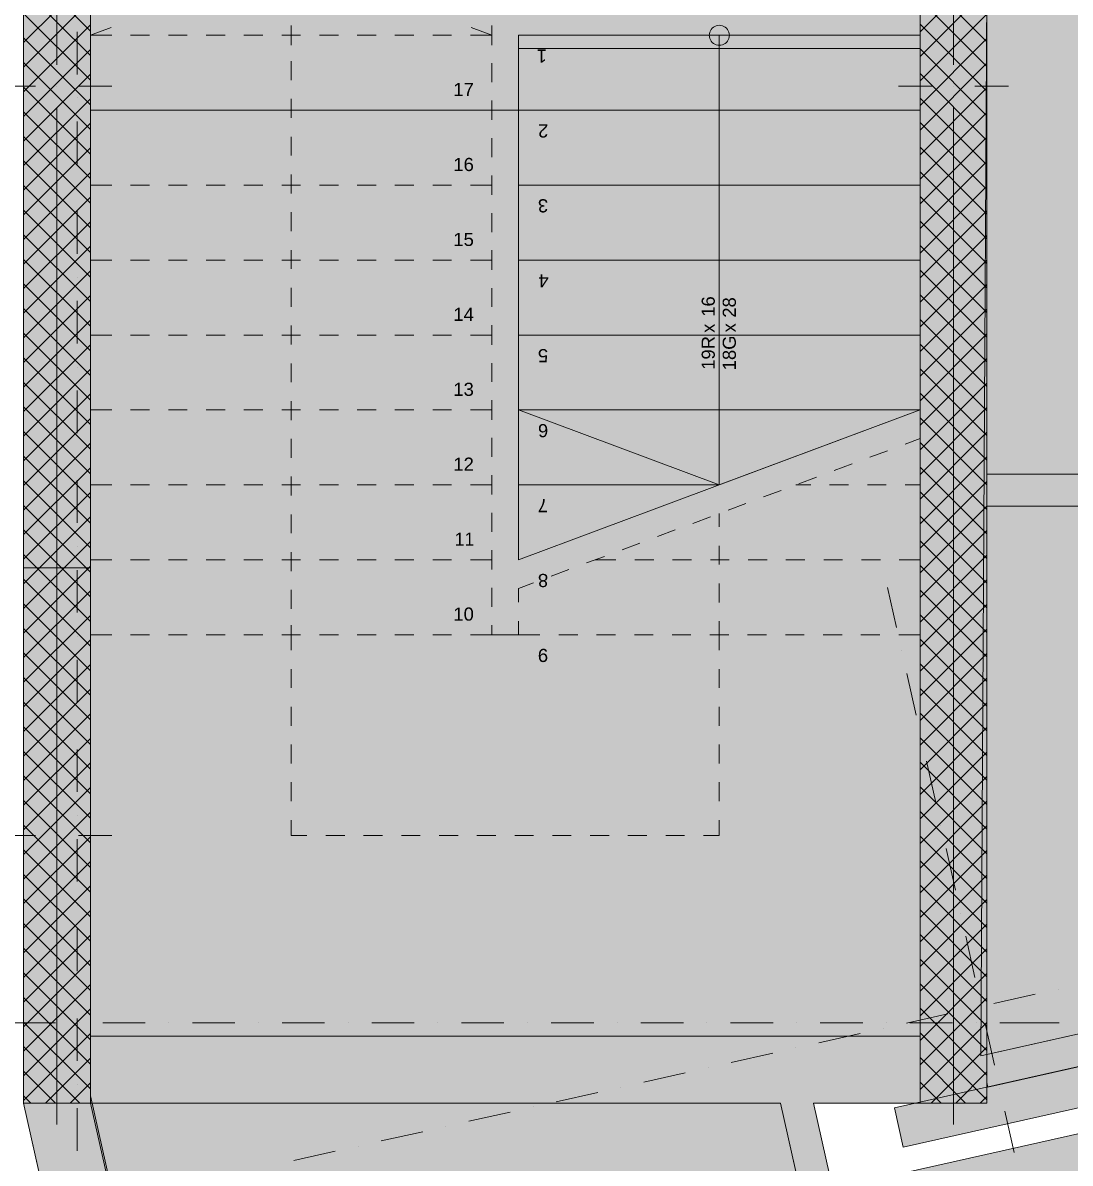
# Model space of a CAD drawing. Header units: centimetres. Extents: x -6559 to 4488, y -7535 to 372.
# Drawn here: x -240.1 to 149.2, y -1843.8 to -1419.9 of the extents above; entities that cross this region are included whole.
import ezdxf

# ---------------------------------------------------------------- set-up
doc = ezdxf.new("R2010")
doc.units = ezdxf.units.CM
for name, color, linetype in [('PDF_- DEPO', 7, 'Continuous'), ('PDF_- GARAZHE', 7, 'Continuous'), ('PDF_A - Muret', 7, 'Continuous'), ('PDF_A - Shtyllat', 7, 'Continuous')]:
    doc.layers.add(name, color=color, linetype=linetype)
for name, color, linetype, true_color in [('PDF_065 Möbel Einrichtung', 7, 'Continuous', 0x7f7f7f), ('PDF_A - Akset', 7, 'Continuous', 0xfd4435), ('PDF_A - Fill Zone', 7, 'Continuous', 0x999999), ('PDF_A - Pllaka Perdhes', 7, 'Continuous', 0x7f7f7f), ('PDF_A - Sutereni Polyline', 7, 'Continuous', 0x029e21), ('PDF_Structural - Stair & Railing', 171, 'Continuous', 0xaaaaff)]:
    doc.layers.add(name, color=color, linetype=linetype, true_color=true_color)
doc.styles.add('PDF Arial', font='')
doc.styles.get('PDF Arial').set_extended_font_data('Arial')

msp = doc.modelspace()

# ---------------------------------------------------------------- hatches: boundary and pattern name
at = {"layer": 'PDF_- DEPO', "true_color": 0x029e21, "transparency": 33554559}
msp.add_hatch(color=104, dxfattribs=at).paths.add_polyline_path([(116.05, -1803.89), (118.28, -1408.65), (454.77, -1408.65), (497.63, -1599.65), (456.85, -1599.65), (484.14, -1721.3)])
at = {"layer": 'PDF_- DEPO', "true_color": 0xcae6ff, "transparency": 33554559}
msp.add_hatch(color=254, dxfattribs=at).paths.add_polyline_path([(-94.71, -2286.53), (-105.61, -2237.99), (-120.16, -2241.26), (-214.97, -1821.48), (41.57, -1821.48), (133.95, -2233.18)])
at = {"layer": 'PDF_A - Fill Zone', "true_color": 0x93a0c6, "transparency": 33554559}
msp.add_hatch(color=253, dxfattribs=at).paths.add_polyline_path([(-239.85, -548.07), (1116.51, -548.07), (1116.51, -1540.66), (1120.86, -1560.07), (1072.33, -1570.97), (1387.05, -2973.57), (868.58, -3089.91), (762.94, -2619.14), (-21.38, -2795.13), (-131.36, -2304.95), (652.96, -2128.96), (558.97, -1710.11), (524.16, -1717.92), (451.98, -1396.21), (105.85, -1396.21), (105.85, -1821.48), (-239.85, -1821.48)])
at = {"layer": 'PDF_A - Fill Zone', "true_color": 0xfafafa, "transparency": 33554559}
msp.add_hatch(color=7, dxfattribs=at).paths.add_polyline_path([(451.98, -1396.21), (497.63, -1599.65), (469.08, -1599.65), (496.99, -1724.02), (105.85, -1811.79), (105.85, -1396.21)])
at = {"layer": 'PDF_A - Muret', "transparency": 33554559}
for points in [[(484.14, -1721.3), (486.76, -1732.94), (118.67, -1815.54), (118.28, -1813.8), (118.28, -1803.4)], [(-214.97, -1821.48), (-214.97, -1818.73), (-120.16, -2241.26), (-144.43, -2246.7), (-239.85, -1821.48)]]:
    msp.add_hatch(color=256, dxfattribs=at).paths.add_polyline_path(points)
at = {"layer": 'PDF_Structural - Stair & Railing', "transparency": 33554559}
msp.add_hatch(color=256, dxfattribs=at).paths.add_polyline_path([(15.07, -1424.56), (15.12, -1423.98), (15.25, -1423.41), (15.48, -1422.87), (15.78, -1422.37), (16.16, -1421.92), (16.6, -1421.54), (17.1, -1421.24), (17.65, -1421.02), (18.22, -1420.87), (18.8, -1420.84), (19.38, -1420.87), (19.95, -1421.02), (20.5, -1421.24), (21, -1421.54), (21.44, -1421.92), (21.82, -1422.37), (22.12, -1422.87), (22.35, -1423.41), (22.48, -1423.98), (22.53, -1424.56), (22.48, -1425.15), (22.35, -1425.71), (22.12, -1426.25), (21.82, -1426.75), (21.44, -1427.2), (21, -1427.58), (20.5, -1427.89), (19.95, -1428.11), (19.38, -1428.25), (18.8, -1428.29), (18.22, -1428.25), (17.65, -1428.11), (17.1, -1427.89), (16.6, -1427.58), (16.16, -1427.2), (15.78, -1426.75), (15.48, -1426.25), (15.25, -1425.71), (15.12, -1425.15)])

# ---------------------------------------------------------------- linework, layer by layer
at = {"layer": 'PDF_- DEPO', "lineweight": 0}
for points in [[(118.28, -1408.65), (116.05, -1803.89)], [(116.05, -1803.89), (484.14, -1721.3)], [(41.57, -1821.48), (-214.97, -1821.48)], [(-214.97, -1821.48), (-120.16, -2241.26)], [(133.95, -2233.18), (41.57, -1821.48)]]:
    msp.add_lwpolyline(points, dxfattribs=at)
at = {"layer": 'PDF_- GARAZHE', "lineweight": 0}
msp.add_lwpolyline([(565.68, -1740.05), (80.35, -1848.96)], dxfattribs=at)
at = {"layer": 'PDF_- GARAZHE', "color": 254, "true_color": 0xcae6ff, "transparency": 33554559}
msp.add_solid([(620.14, -1982.71), (134.8, -2091.62), (565.68, -1740.05), (80.35, -1848.96)], dxfattribs=at)
at = {"layer": 'PDF_065 Möbel Einrichtung', "lineweight": 0}
for points in [[(83.9, -1823.3), (560.37, -1716.37)], [(563.63, -1730.94), (87.17, -1837.86)], [(87.17, -1837.86), (83.9, -1823.3)]]:
    msp.add_lwpolyline(points, dxfattribs=at)
at = {"layer": 'PDF_065 Möbel Einrichtung', "color": 7, "true_color": 0xffffff, "transparency": 33554559}
msp.add_solid([(87.17, -1837.86), (83.9, -1823.3), (563.63, -1730.94), (560.37, -1716.37)], dxfattribs=at)
at = {"layer": 'PDF_A - Akset', "lineweight": 0}
for points in [[(-219.95, -1423.29), (-219.95, -1439.09)], [(-219.95, -1447.86), (-219.95, -1447.86)], [(-219.95, -1456.64), (-219.95, -1472.43)], [(-219.95, -1481.21), (-219.95, -1481.21)], [(-219.95, -1489.98), (-219.95, -1505.77)], [(-219.95, -1514.54), (-219.95, -1514.54)], [(-219.95, -1523.32), (-219.95, -1539.11)], [(-219.95, -1547.88), (-219.95, -1547.88)], [(-219.95, -1556.66), (-219.95, -1572.45)], [(-219.95, -1581.22), (-219.95, -1581.22)], [(-219.95, -1589.99), (-219.95, -1605.78)], [(-219.95, -1614.56), (-219.95, -1614.56)], [(-219.95, -1623.33), (-219.95, -1639.13)], [(81.3, -1629.85), (84.63, -1644.71)], [(-219.95, -1647.91), (-219.95, -1647.91)], [(-219.95, -1656.68), (-219.95, -1672.47)], [(86.56, -1653.27), (86.56, -1653.27)], [(88.48, -1661.83), (91.93, -1677.24)], [(-219.95, -1681.24), (-219.95, -1681.24)], [(93.85, -1685.8), (93.85, -1685.8)], [(-219.95, -1690.02), (-219.95, -1705.81)], [(95.77, -1694.36), (99.23, -1709.77)], [(-219.95, -1714.58), (-219.95, -1714.58)], [(101.15, -1718.33), (101.15, -1718.33)], [(-219.95, -1723.35), (-219.95, -1739.14)], [(103.08, -1726.89), (106.54, -1742.3)], [(-219.95, -1747.92), (-219.95, -1747.92)], [(108.45, -1750.86), (108.45, -1750.86)], [(-219.95, -1756.69), (-219.95, -1772.48)], [(110.37, -1759.42), (113.83, -1774.83)], [(144.82, -1779.09), (144.82, -1779.09)], [(-219.95, -1781.26), (-219.95, -1781.26)], [(115.75, -1783.39), (115.75, -1783.39)], [(136.26, -1781.01), (120.84, -1784.47)], [(103.73, -1788.3), (88.32, -1791.76)], [(112.29, -1786.38), (112.29, -1786.38)], [(-227.94, -1791.64), (-243.73, -1791.64)], [(-219.95, -1790.03), (-219.95, -1805.82)], [(-219.17, -1791.64), (-219.17, -1791.64)], [(-194.6, -1791.64), (-210.39, -1791.64)], [(-185.83, -1791.64), (-185.83, -1791.64)], [(-161.26, -1791.64), (-177.05, -1791.64)], [(-152.49, -1791.64), (-152.49, -1791.64)], [(-127.92, -1791.64), (-143.72, -1791.64)], [(-119.14, -1791.64), (-119.14, -1791.64)], [(-94.58, -1791.64), (-110.37, -1791.64)], [(-85.8, -1791.64), (-85.8, -1791.64)], [(-61.24, -1791.64), (-77.03, -1791.64)], [(-52.47, -1791.64), (-52.47, -1791.64)], [(-27.9, -1791.64), (-43.69, -1791.64)], [(-19.13, -1791.64), (-19.13, -1791.64)], [(5.44, -1791.64), (-10.36, -1791.64)], [(14.21, -1791.64), (14.21, -1791.64)], [(38.78, -1791.64), (22.98, -1791.64)], [(47.55, -1791.64), (47.55, -1791.64)], [(72.12, -1791.64), (56.32, -1791.64)], [(80.89, -1791.64), (80.89, -1791.64)], [(105.46, -1791.64), (89.67, -1791.64)], [(114.23, -1791.64), (114.23, -1791.64)], [(117.67, -1791.95), (121.13, -1807.36)], [(145.07, -1791.64), (123.01, -1791.64)], [(71.2, -1795.61), (55.79, -1799.07)], [(79.75, -1793.68), (79.75, -1793.68)], [(47.22, -1800.99), (47.22, -1800.99)], [(38.66, -1802.9), (23.26, -1806.36)], [(14.7, -1808.28), (14.7, -1808.28)], [(6.13, -1810.2), (-9.27, -1813.66)], [(-219.95, -1814.59), (-219.95, -1814.59)], [(-26.4, -1817.5), (-41.81, -1820.96)], [(-17.83, -1815.59), (-17.83, -1815.59)], [(123.06, -1815.92), (123.06, -1815.92)], [(-219.95, -1823.37), (-219.95, -1839.17)], [(-58.92, -1824.8), (-74.34, -1828.26)], [(-50.36, -1822.88), (-50.36, -1822.88)], [(124.97, -1824.48), (128.43, -1839.89)], [(-82.9, -1830.18), (-82.9, -1830.18)], [(-91.45, -1832.11), (-106.87, -1835.56)], [(-123.99, -1839.4), (-139.4, -1842.86)], [(-115.43, -1837.48), (-115.43, -1837.48)]]:
    msp.add_lwpolyline(points, dxfattribs=at)
at = {"layer": 'PDF_A - Muret', "lineweight": 0}
for points in [[(482.72, -1587.7), (118.28, -1587.7)], [(118.28, -1599.65), (456.85, -1599.65)], [(484.14, -1721.3), (118.28, -1803.4)], [(118.67, -1815.54), (498.4, -1730.33)], [(93.41, -1796.62), (-214.97, -1796.62)], [(118.28, -1813.81), (118.67, -1815.54)], [(-239.85, -1821.48), (-144.43, -2246.7)], [(-120.16, -2241.26), (-214.97, -1818.73)], [(-214.97, -1821.48), (41.57, -1821.48)], [(41.57, -1821.48), (104.77, -2103.11)], [(116.41, -2100.49), (53.81, -1821.48)], [(53.81, -1821.48), (93.41, -1821.48)]]:
    msp.add_lwpolyline(points, dxfattribs=at)
at = {"layer": 'PDF_A - Muret', "transparency": 33554559}
for points in [[(482.72, -1587.7), (485.39, -1599.65), (118.28, -1587.7), (118.28, -1599.65)], [(-214.97, -1821.48), (-214.97, -1796.62), (93.41, -1821.48), (93.41, -1796.62)], [(53.81, -1821.48), (116.41, -2100.49), (41.57, -1821.48), (104.77, -2103.11)]]:
    msp.add_solid(points, dxfattribs=at)
at = {"layer": 'PDF_A - Pllaka Perdhes', "lineweight": 0}
for points in [[(-239.85, -1821.48), (-239.85, 68.71)], [(-55.81, -1452.42), (-55.81, -1424.56)], [(-55.81, -1424.56), (93.41, -1424.56)], [(93.41, -1424.56), (93.41, -1796.62)], [(-214.97, -1796.62), (-214.97, -1452.42)], [(-214.97, -1452.42), (-55.81, -1452.42)], [(93.41, -1796.62), (-214.97, -1796.62)], [(-131.36, -2304.95), (-239.85, -1821.48)]]:
    msp.add_lwpolyline(points, dxfattribs=at)
at = {"layer": 'PDF_A - Shtyllat', "lineweight": 0}
for points in [[(-227.41, -1435.5), (-227.41, -1057.48)], [(105.85, -1435.5), (105.85, -1057.48)], [(-239.85, -1065.44), (-239.85, -1821.48)], [(-214.97, -1821.48), (-214.97, -1065.44)], [(93.41, -1065.44), (93.41, -1821.48)], [(118.28, -1821.48), (118.28, -1065.44)], [(-214.97, -1422.99), (-239.85, -1398.13)], [(93.41, -1423.24), (118.28, -1398.37)], [(-239.85, -1427.29), (-214.97, -1402.43)], [(118.28, -1427.05), (93.41, -1402.17)], [(-214.97, -1432.14), (-239.85, -1407.27)], [(93.41, -1432.39), (118.28, -1407.51)], [(118.28, -1436.19), (93.41, -1411.32)], [(-239.85, -1436.44), (-214.97, -1411.57)], [(-214.97, -1441.28), (-239.85, -1416.41)], [(93.41, -1441.52), (118.28, -1416.66)], [(-239.85, -1445.58), (-214.97, -1420.71)], [(118.28, -1445.33), (93.41, -1420.47)], [(-214.97, -1450.43), (-239.85, -1425.55)], [(93.41, -1450.67), (118.28, -1425.81)], [(-239.85, -1454.73), (-214.97, -1429.85)], [(118.28, -1454.48), (93.41, -1429.61)], [(-214.97, -1459.57), (-239.85, -1434.7)], [(93.41, -1459.82), (118.28, -1434.95)], [(-239.85, -1463.87), (-214.97, -1439)], [(118.28, -1463.62), (93.41, -1438.75)], [(-235.37, -1443.46), (-247.8, -1443.46)], [(-214.97, -1468.71), (-239.85, -1443.85)], [(-227.41, -1443.46), (-227.41, -1443.46)], [(-219.45, -1443.46), (-207.02, -1443.46)], [(97.89, -1443.46), (85.45, -1443.46)], [(93.41, -1468.96), (118.28, -1444.09)], [(105.85, -1443.46), (105.85, -1443.46)], [(113.8, -1443.46), (126.24, -1443.46)], [(-239.85, -1473.01), (-214.97, -1448.15)], [(118.28, -1472.77), (93.41, -1447.89)], [(-214.97, -1477.86), (-239.85, -1452.99)], [(-227.41, -1451.42), (-227.41, -1829.44)], [(93.41, -1478.11), (118.28, -1453.23)], [(105.85, -1451.42), (105.85, -1829.44)], [(-239.85, -1482.16), (-214.97, -1457.29)], [(118.28, -1481.92), (93.41, -1457.04)], [(-214.97, -1487), (-239.85, -1462.14)], [(93.41, -1487.25), (118.28, -1462.38)], [(-239.85, -1491.3), (-214.97, -1466.44)], [(118.28, -1491.05), (93.41, -1466.19)], [(-214.97, -1496.15), (-239.85, -1471.28)], [(93.41, -1496.39), (118.28, -1471.53)], [(-239.85, -1500.45), (-214.97, -1475.57)], [(118.28, -1500.2), (93.41, -1475.33)], [(-214.97, -1505.3), (-239.85, -1480.42)], [(93.41, -1505.54), (118.28, -1480.67)], [(-239.85, -1509.6), (-214.97, -1484.72)], [(118.28, -1509.35), (93.41, -1484.48)], [(-214.97, -1514.43), (-239.85, -1489.57)], [(93.41, -1514.68), (118.28, -1489.82)], [(-239.85, -1518.73), (-214.97, -1493.87)], [(118.28, -1518.49), (93.41, -1493.62)], [(-214.97, -1523.58), (-239.85, -1498.71)], [(93.41, -1523.83), (118.28, -1498.96)], [(-239.85, -1527.88), (-214.97, -1503.01)], [(118.28, -1527.64), (93.41, -1502.76)], [(-214.97, -1532.73), (-239.85, -1507.86)], [(93.41, -1532.98), (118.28, -1508.1)], [(-239.85, -1537.03), (-214.97, -1512.16)], [(118.28, -1536.78), (93.41, -1511.91)], [(-214.97, -1541.87), (-239.85, -1517.01)], [(93.41, -1542.12), (118.28, -1517.25)], [(-239.85, -1546.17), (-214.97, -1521.31)], [(118.28, -1545.92), (93.41, -1521.05)], [(-214.97, -1551.02), (-239.85, -1526.14)], [(93.41, -1551.26), (118.28, -1526.39)], [(118.28, -1555.07), (93.41, -1530.2)], [(-239.85, -1555.32), (-214.97, -1530.44)], [(-214.97, -1560.16), (-239.85, -1535.29)], [(93.41, -1560.41), (118.28, -1535.54)], [(-239.85, -1564.46), (-214.97, -1539.59)], [(118.28, -1564.21), (93.41, -1539.35)], [(-214.97, -1569.3), (-239.85, -1544.43)], [(93.41, -1569.55), (118.28, -1544.69)], [(-239.85, -1573.6), (-214.97, -1548.73)], [(118.28, -1573.36), (93.41, -1548.49)], [(-214.97, -1578.45), (-239.85, -1553.58)], [(93.41, -1578.7), (118.28, -1553.82)], [(-239.85, -1582.75), (-214.97, -1557.88)], [(118.28, -1582.51), (93.41, -1557.63)], [(-214.97, -1587.59), (-239.85, -1562.73)], [(93.41, -1587.84), (118.28, -1562.97)], [(-239.85, -1591.89), (-214.97, -1567.03)], [(118.28, -1591.65), (93.41, -1566.78)], [(-214.97, -1596.74), (-239.85, -1571.87)], [(93.41, -1596.99), (118.28, -1572.11)], [(-239.85, -1601.04), (-214.97, -1576.17)], [(118.28, -1600.79), (93.41, -1575.92)], [(-214.97, -1605.89), (-239.85, -1581.01)], [(-239.85, -1610.18), (-214.97, -1585.31)], [(93.41, -1606.13), (118.28, -1581.26)], [(118.28, -1609.93), (93.41, -1585.07)], [(-214.97, -1615.03), (-239.85, -1590.16)], [(93.41, -1615.27), (118.28, -1590.41)], [(-239.85, -1619.33), (-214.97, -1594.46)], [(118.28, -1619.08), (93.41, -1594.21)], [(-214.97, -1624.17), (-239.85, -1599.3)], [(93.41, -1624.42), (118.28, -1599.55)], [(-239.85, -1628.47), (-214.97, -1603.6)], [(118.28, -1628.23), (93.41, -1603.36)], [(-214.97, -1633.31), (-239.85, -1608.45)], [(93.41, -1633.56), (118.28, -1608.69)], [(-239.85, -1637.61), (-214.97, -1612.75)], [(-227.41, -1714.05), (-227.41, -1614.57)], [(118.28, -1637.37), (93.41, -1612.5)], [(-214.97, -1642.46), (-239.85, -1617.59)], [(93.41, -1642.71), (118.28, -1617.84)], [(-239.85, -1646.76), (-214.97, -1621.89)], [(-239.85, -1646.76), (-215.62, -1622.53)], [(-239.85, -1637.61), (-224.75, -1622.53)], [(-239.85, -1628.47), (-233.9, -1622.53)], [(-239.85, -1821.48), (-239.85, -1622.53)], [(-239.85, -1622.53), (-214.97, -1622.53)], [(-214.97, -1642.46), (-234.91, -1622.53)], [(-214.97, -1633.31), (-225.77, -1622.53)], [(-214.97, -1624.17), (-216.62, -1622.53)], [(-214.97, -1622.53), (-214.97, -1821.48)], [(118.28, -1646.52), (93.41, -1621.64)], [(-214.97, -1651.61), (-239.85, -1626.74)], [(-214.97, -1651.61), (-239.85, -1626.74)], [(93.41, -1651.86), (118.28, -1626.98)], [(-239.85, -1655.91), (-214.97, -1631.04)], [(-239.85, -1655.91), (-214.97, -1631.04)], [(118.28, -1655.65), (93.41, -1630.79)], [(-214.97, -1660.75), (-239.85, -1635.88)], [(-214.97, -1660.75), (-239.85, -1635.88)], [(93.41, -1660.99), (118.28, -1636.13)], [(-239.85, -1665.05), (-214.97, -1640.18)], [(-239.85, -1665.05), (-214.97, -1640.18)], [(118.28, -1664.8), (93.41, -1639.94)], [(-214.97, -1669.9), (-239.85, -1645.02)], [(-214.97, -1669.9), (-239.85, -1645.02)], [(93.41, -1670.14), (118.28, -1645.27)], [(-239.85, -1674.2), (-214.97, -1649.32)], [(-239.85, -1674.2), (-214.97, -1649.32)], [(118.28, -1673.95), (93.41, -1649.08)], [(-214.97, -1679.04), (-239.85, -1654.17)], [(-214.97, -1679.04), (-239.85, -1654.17)], [(93.41, -1679.29), (118.28, -1654.42)], [(-239.85, -1683.34), (-214.97, -1658.47)], [(-239.85, -1683.34), (-214.97, -1658.47)], [(118.28, -1683.09), (93.41, -1658.23)], [(-214.97, -1688.18), (-239.85, -1663.32)], [(-214.97, -1688.18), (-239.85, -1663.32)], [(93.41, -1688.43), (118.28, -1663.56)], [(-239.85, -1692.48), (-214.97, -1667.61)], [(-239.85, -1692.48), (-214.97, -1667.61)], [(118.28, -1692.24), (93.41, -1667.36)], [(-214.97, -1697.33), (-239.85, -1672.46)], [(-214.97, -1697.33), (-239.85, -1672.46)], [(93.41, -1697.58), (118.28, -1672.7)], [(-239.85, -1701.63), (-214.97, -1676.76)], [(-239.85, -1701.63), (-214.97, -1676.76)], [(118.28, -1701.39), (93.41, -1676.51)], [(-214.97, -1706.47), (-239.85, -1681.61)], [(-214.97, -1706.47), (-239.85, -1681.61)], [(93.41, -1706.72), (118.28, -1681.85)], [(-239.85, -1710.77), (-214.97, -1685.91)], [(-239.85, -1710.77), (-214.97, -1685.91)], [(118.28, -1710.52), (93.41, -1685.66)], [(-214.97, -1715.62), (-239.85, -1690.74)], [(-214.97, -1715.62), (-239.85, -1690.74)], [(93.41, -1715.86), (118.28, -1690.99)], [(-239.85, -1719.92), (-214.97, -1695.04)], [(-239.85, -1719.92), (-214.97, -1695.04)], [(118.28, -1719.67), (93.41, -1694.8)], [(-214.97, -1724.77), (-239.85, -1699.89)], [(-214.97, -1724.77), (-239.85, -1699.89)], [(93.41, -1725.01), (118.28, -1700.14)], [(118.28, -1728.81), (93.41, -1703.95)], [(-239.85, -1729.07), (-214.97, -1704.19)], [(-239.85, -1729.07), (-214.97, -1704.19)], [(-214.97, -1733.91), (-239.85, -1709.04)], [(-214.97, -1733.91), (-239.85, -1709.04)], [(93.41, -1734.15), (118.28, -1709.29)], [(-239.85, -1738.21), (-214.97, -1713.34)], [(-239.85, -1738.21), (-214.97, -1713.34)], [(118.28, -1737.96), (93.41, -1713.09)], [(-214.97, -1743.05), (-239.85, -1718.18)], [(-214.97, -1743.05), (-239.85, -1718.18)], [(93.41, -1743.3), (118.28, -1718.43)], [(-235.37, -1722.01), (-247.8, -1722.01)], [(-239.85, -1747.35), (-214.97, -1722.48)], [(-239.85, -1747.35), (-214.97, -1722.48)], [(-227.41, -1722.01), (-227.41, -1722.01)], [(-219.45, -1722.01), (-207.02, -1722.01)], [(118.28, -1747.11), (93.41, -1722.23)], [(-214.97, -1752.19), (-239.85, -1727.33)], [(-214.97, -1752.19), (-239.85, -1727.33)], [(93.41, -1752.45), (118.28, -1727.57)], [(-239.85, -1756.49), (-214.97, -1731.63)], [(-239.85, -1756.49), (-214.97, -1731.63)], [(-227.41, -1729.96), (-227.41, -1829.44)], [(118.28, -1756.25), (93.41, -1731.38)], [(-214.97, -1761.34), (-239.85, -1736.47)], [(-214.97, -1761.34), (-239.85, -1736.47)], [(93.41, -1761.59), (118.28, -1736.72)], [(-239.85, -1765.64), (-214.97, -1740.77)], [(-239.85, -1765.64), (-214.97, -1740.77)], [(118.28, -1765.39), (93.41, -1740.52)], [(-214.97, -1770.49), (-239.85, -1745.61)], [(-214.97, -1770.49), (-239.85, -1745.61)], [(93.41, -1770.73), (118.28, -1745.86)], [(-239.85, -1774.79), (-214.97, -1749.91)], [(-239.85, -1774.79), (-214.97, -1749.91)], [(118.28, -1774.54), (93.41, -1749.67)], [(-214.97, -1779.63), (-239.85, -1754.76)], [(-214.97, -1779.63), (-239.85, -1754.76)], [(-239.85, -1783.93), (-214.97, -1759.06)], [(-239.85, -1783.93), (-214.97, -1759.06)], [(93.41, -1779.87), (118.28, -1755.01)], [(118.28, -1783.68), (93.41, -1758.82)], [(-214.97, -1788.78), (-239.85, -1763.9)], [(-214.97, -1788.78), (-239.85, -1763.9)], [(93.41, -1789.02), (118.28, -1764.15)], [(-239.85, -1793.08), (-214.97, -1768.2)], [(-239.85, -1793.08), (-214.97, -1768.2)], [(118.28, -1792.83), (93.41, -1767.96)], [(-214.97, -1797.92), (-239.85, -1773.05)], [(-214.97, -1797.92), (-239.85, -1773.05)], [(93.41, -1798.17), (118.28, -1773.3)], [(-239.85, -1802.21), (-214.97, -1777.35)], [(-239.85, -1802.21), (-214.97, -1777.35)], [(118.28, -1801.97), (93.41, -1777.1)], [(-214.97, -1807.06), (-239.85, -1782.2)], [(-214.97, -1807.06), (-239.85, -1782.2)], [(93.41, -1807.31), (118.28, -1782.44)], [(-239.85, -1811.36), (-214.97, -1786.5)], [(-239.85, -1811.36), (-214.97, -1786.5)], [(118.28, -1811.12), (93.41, -1786.24)], [(-214.97, -1816.21), (-239.85, -1791.34)], [(-214.97, -1816.21), (-239.85, -1791.34)], [(93.41, -1816.46), (118.28, -1791.58)], [(-239.85, -1820.51), (-214.97, -1795.64)], [(-239.85, -1820.51), (-214.97, -1795.64)], [(118.28, -1820.26), (93.41, -1795.39)], [(-218.85, -1821.48), (-239.85, -1800.48)], [(-218.85, -1821.48), (-239.85, -1800.48)], [(97.52, -1821.48), (118.28, -1800.73)], [(-231.68, -1821.48), (-214.97, -1804.78)], [(-231.68, -1821.48), (-214.97, -1804.78)], [(110.36, -1821.48), (93.41, -1804.54)], [(-227.99, -1821.48), (-239.85, -1809.62)], [(-227.99, -1821.48), (-239.85, -1809.62)], [(106.67, -1821.48), (118.28, -1809.88)], [(-222.53, -1821.48), (-214.97, -1813.92)], [(-222.53, -1821.48), (-214.97, -1813.92)], [(101.22, -1821.48), (93.41, -1813.68)], [(-237.13, -1821.48), (-239.85, -1818.77)], [(-237.13, -1821.48), (-239.85, -1818.77)], [(-239.85, -1821.48), (-214.97, -1821.48)], [(-214.97, -1821.48), (-239.85, -1821.48)], [(93.41, -1821.48), (118.28, -1821.48)], [(115.82, -1821.48), (118.28, -1819.02)]]:
    msp.add_lwpolyline(points, dxfattribs=at)
at = {"layer": 'PDF_A - Shtyllat', "color": 8, "true_color": 0x7f7f7f, "transparency": 33554559}
for points in [[(-239.85, -1821.48), (-239.85, -1065.44), (-214.97, -1821.48), (-214.97, -1065.44)], [(93.41, -1821.48), (93.41, -1065.44), (118.28, -1821.48), (118.28, -1065.44)], [(-214.97, -1821.48), (-239.85, -1821.48), (-214.97, -1622.53), (-239.85, -1622.53)]]:
    msp.add_solid(points, dxfattribs=at)
at = {"layer": 'PDF_A - Sutereni Polyline', "lineweight": 0}
for points in [[(-239.85, 68.71), (-239.85, -1821.48)], [(-239.85, -1821.48), (84.26, -3265.9)]]:
    msp.add_lwpolyline(points, dxfattribs=at)
at = {"layer": 'PDF_Structural - Stair & Railing', "lineweight": 0}
for points in [[(-214.97, -1420.94), (-214.97, -1424.56)], [(-65.76, -1424.56), (-65.76, -1420.94)], [(-207.04, -1424.56), (-214.97, -1424.56)], [(-214.97, -1424.56), (-214.97, -1428.19)], [(-214.97, -1424.56), (-207.04, -1424.56)], [(-193.01, -1424.56), (-200.02, -1424.56)], [(-200.02, -1424.56), (-193.01, -1424.56)], [(-178.97, -1424.56), (-185.99, -1424.56)], [(-185.99, -1424.56), (-178.97, -1424.56)], [(-164.93, -1424.56), (-171.95, -1424.56)], [(-171.95, -1424.56), (-164.93, -1424.56)], [(-150.9, -1424.56), (-157.91, -1424.56)], [(-157.91, -1424.56), (-150.9, -1424.56)], [(-136.85, -1424.56), (-143.88, -1424.56)], [(-143.88, -1424.56), (-136.85, -1424.56)], [(-122.82, -1424.56), (-129.84, -1424.56)], [(-129.84, -1424.56), (-122.82, -1424.56)], [(-108.79, -1424.56), (-115.8, -1424.56)], [(-115.8, -1424.56), (-108.79, -1424.56)], [(-94.74, -1424.56), (-101.76, -1424.56)], [(-101.76, -1424.56), (-94.74, -1424.56)], [(-80.71, -1424.56), (-87.72, -1424.56)], [(-87.72, -1424.56), (-80.71, -1424.56)], [(-65.76, -1424.56), (-73.69, -1424.56)], [(-73.69, -1424.56), (-65.76, -1424.56)], [(-65.76, -1428.19), (-65.76, -1424.56)], [(93.41, -1429.54), (-55.81, -1429.54)], [(-55.81, -1429.54), (-55.81, -1619.54)], [(93.41, -1563.83), (93.41, -1429.54)], [(-214.97, -1434.98), (-214.97, -1442)], [(-65.76, -1442), (-65.76, -1434.98)], [(-214.97, -1448.79), (-214.97, -1452.42)], [(-65.76, -1452.42), (-65.76, -1448.79)], [(-207.04, -1452.42), (-214.97, -1452.42)], [(-214.97, -1452.42), (-214.97, -1456.04)], [(-214.97, -1452.42), (-207.04, -1452.42)], [(-193.01, -1452.42), (-200.02, -1452.42)], [(-200.02, -1452.42), (-193.01, -1452.42)], [(-178.97, -1452.42), (-185.99, -1452.42)], [(-185.99, -1452.42), (-178.97, -1452.42)], [(-164.93, -1452.42), (-171.95, -1452.42)], [(-171.95, -1452.42), (-164.93, -1452.42)], [(-150.9, -1452.42), (-157.91, -1452.42)], [(-157.91, -1452.42), (-150.9, -1452.42)], [(-136.85, -1452.42), (-143.88, -1452.42)], [(-143.88, -1452.42), (-136.85, -1452.42)], [(-122.82, -1452.42), (-129.84, -1452.42)], [(-129.84, -1452.42), (-122.82, -1452.42)], [(-108.79, -1452.42), (-115.8, -1452.42)], [(-115.8, -1452.42), (-108.79, -1452.42)], [(-94.74, -1452.42), (-101.76, -1452.42)], [(-101.76, -1452.42), (-94.74, -1452.42)], [(-80.71, -1452.42), (-87.72, -1452.42)], [(-87.72, -1452.42), (-80.71, -1452.42)], [(-65.76, -1452.42), (-73.69, -1452.42)], [(-73.69, -1452.42), (-65.76, -1452.42)], [(-65.76, -1456.04), (-65.76, -1452.42)], [(-214.97, -1462.83), (-214.97, -1469.86)], [(-65.76, -1469.86), (-65.76, -1462.83)], [(-214.97, -1476.64), (-214.97, -1480.27)], [(-65.76, -1480.27), (-65.76, -1476.64)], [(-207.04, -1480.27), (-214.97, -1480.27)], [(-214.97, -1480.27), (-214.97, -1483.9)], [(-214.97, -1480.27), (-207.04, -1480.27)], [(-193.01, -1480.27), (-200.02, -1480.27)], [(-200.02, -1480.27), (-193.01, -1480.27)], [(-178.97, -1480.27), (-185.99, -1480.27)], [(-185.99, -1480.27), (-178.97, -1480.27)], [(-164.93, -1480.27), (-171.95, -1480.27)], [(-171.95, -1480.27), (-164.93, -1480.27)], [(-150.9, -1480.27), (-157.91, -1480.27)], [(-157.91, -1480.27), (-150.9, -1480.27)], [(-136.85, -1480.27), (-143.88, -1480.27)], [(-143.88, -1480.27), (-136.85, -1480.27)], [(-122.82, -1480.27), (-129.84, -1480.27)], [(-129.84, -1480.27), (-122.82, -1480.27)], [(-108.79, -1480.27), (-115.8, -1480.27)], [(-115.8, -1480.27), (-108.79, -1480.27)], [(-94.74, -1480.27), (-101.76, -1480.27)], [(-101.76, -1480.27), (-94.74, -1480.27)], [(-80.71, -1480.27), (-87.72, -1480.27)], [(-87.72, -1480.27), (-80.71, -1480.27)], [(-65.76, -1480.27), (-73.69, -1480.27)], [(-73.69, -1480.27), (-65.76, -1480.27)], [(-65.76, -1483.9), (-65.76, -1480.27)], [(-214.97, -1490.69), (-214.97, -1497.71)], [(-65.76, -1497.71), (-65.76, -1490.69)], [(-214.97, -1504.5), (-214.97, -1508.12)], [(-65.76, -1508.12), (-65.76, -1504.5)], [(-207.04, -1508.12), (-214.97, -1508.12)], [(-214.97, -1508.12), (-214.97, -1511.75)], [(-214.97, -1508.12), (-207.04, -1508.12)], [(-193.01, -1508.12), (-200.02, -1508.12)], [(-200.02, -1508.12), (-193.01, -1508.12)], [(-178.97, -1508.12), (-185.99, -1508.12)], [(-185.99, -1508.12), (-178.97, -1508.12)], [(-164.93, -1508.12), (-171.95, -1508.12)], [(-171.95, -1508.12), (-164.93, -1508.12)], [(-150.9, -1508.12), (-157.91, -1508.12)], [(-157.91, -1508.12), (-150.9, -1508.12)], [(-136.85, -1508.12), (-143.88, -1508.12)], [(-143.88, -1508.12), (-136.85, -1508.12)], [(-122.82, -1508.12), (-129.84, -1508.12)], [(-129.84, -1508.12), (-122.82, -1508.12)], [(-108.79, -1508.12), (-115.8, -1508.12)], [(-115.8, -1508.12), (-108.79, -1508.12)], [(-94.74, -1508.12), (-101.76, -1508.12)], [(-101.76, -1508.12), (-94.74, -1508.12)], [(-80.71, -1508.12), (-87.72, -1508.12)], [(-87.72, -1508.12), (-80.71, -1508.12)], [(-65.76, -1508.12), (-73.69, -1508.12)], [(-73.69, -1508.12), (-65.76, -1508.12)], [(-65.76, -1511.75), (-65.76, -1508.12)], [(-214.97, -1518.55), (-214.97, -1525.56)], [(-65.76, -1525.56), (-65.76, -1518.55)], [(-214.97, -1532.35), (-214.97, -1535.98)], [(-65.76, -1535.98), (-65.76, -1532.35)], [(-207.04, -1535.98), (-214.97, -1535.98)], [(-214.97, -1535.98), (-214.97, -1539.6)], [(-214.97, -1535.98), (-207.04, -1535.98)], [(-193.01, -1535.98), (-200.02, -1535.98)], [(-200.02, -1535.98), (-193.01, -1535.98)], [(-178.97, -1535.98), (-185.99, -1535.98)], [(-185.99, -1535.98), (-178.97, -1535.98)], [(-164.93, -1535.98), (-171.95, -1535.98)], [(-171.95, -1535.98), (-164.93, -1535.98)], [(-150.9, -1535.98), (-157.91, -1535.98)], [(-157.91, -1535.98), (-150.9, -1535.98)], [(-136.85, -1535.98), (-143.88, -1535.98)], [(-143.88, -1535.98), (-136.85, -1535.98)], [(-122.82, -1535.98), (-129.84, -1535.98)], [(-129.84, -1535.98), (-122.82, -1535.98)], [(-108.79, -1535.98), (-115.8, -1535.98)], [(-115.8, -1535.98), (-108.79, -1535.98)], [(-94.74, -1535.98), (-101.76, -1535.98)], [(-101.76, -1535.98), (-94.74, -1535.98)], [(-80.71, -1535.98), (-87.72, -1535.98)], [(-87.72, -1535.98), (-80.71, -1535.98)], [(-65.76, -1535.98), (-73.69, -1535.98)], [(-73.69, -1535.98), (-65.76, -1535.98)], [(-65.76, -1539.6), (-65.76, -1535.98)], [(-214.97, -1546.4), (-214.97, -1553.42)], [(-65.76, -1553.42), (-65.76, -1546.4)], [(-214.97, -1560.21), (-214.97, -1563.83)], [(-207.04, -1563.83), (-214.97, -1563.83)], [(-214.97, -1563.83), (-214.97, -1567.46)], [(-214.97, -1563.83), (-207.04, -1563.83)], [(-193.01, -1563.83), (-200.02, -1563.83)], [(-200.02, -1563.83), (-193.01, -1563.83)], [(-178.97, -1563.83), (-185.99, -1563.83)], [(-185.99, -1563.83), (-178.97, -1563.83)], [(-164.93, -1563.83), (-171.95, -1563.83)], [(-171.95, -1563.83), (-164.93, -1563.83)], [(-150.9, -1563.83), (-157.91, -1563.83)], [(-157.91, -1563.83), (-150.9, -1563.83)], [(-136.85, -1563.83), (-143.88, -1563.83)], [(-143.88, -1563.83), (-136.85, -1563.83)], [(-122.82, -1563.83), (-129.84, -1563.83)], [(-129.84, -1563.83), (-122.82, -1563.83)], [(-108.79, -1563.83), (-115.8, -1563.83)], [(-115.8, -1563.83), (-108.79, -1563.83)], [(-94.74, -1563.83), (-101.76, -1563.83)], [(-101.76, -1563.83), (-94.74, -1563.83)], [(-80.71, -1563.83), (-87.72, -1563.83)], [(-87.72, -1563.83), (-80.71, -1563.83)], [(-65.76, -1563.83), (-73.69, -1563.83)], [(-73.69, -1563.83), (-65.76, -1563.83)], [(-65.76, -1563.83), (-65.76, -1560.21)], [(-65.76, -1567.46), (-65.76, -1563.83)], [(-214.97, -1574.25), (-214.97, -1581.27)], [(-65.76, -1581.27), (-65.76, -1574.25)], [(93.41, -1579.56), (93.41, -1574.46)], [(-214.97, -1588.06), (-214.97, -1591.68)], [(-65.76, -1591.68), (-65.76, -1588.06)], [(93.41, -1591.68), (93.41, -1586.58)], [(-207.04, -1591.68), (-214.97, -1591.68)], [(-214.97, -1591.68), (-214.97, -1595.31)], [(-214.97, -1591.68), (-207.04, -1591.68)], [(-193.01, -1591.68), (-200.02, -1591.68)], [(-200.02, -1591.68), (-193.01, -1591.68)], [(-178.97, -1591.68), (-185.99, -1591.68)], [(-185.99, -1591.68), (-178.97, -1591.68)], [(-164.93, -1591.68), (-171.95, -1591.68)], [(-171.95, -1591.68), (-164.93, -1591.68)], [(-150.9, -1591.68), (-157.91, -1591.68)], [(-157.91, -1591.68), (-150.9, -1591.68)], [(-136.85, -1591.68), (-143.88, -1591.68)], [(-143.88, -1591.68), (-136.85, -1591.68)], [(-122.82, -1591.68), (-129.84, -1591.68)], [(-129.84, -1591.68), (-122.82, -1591.68)], [(-108.79, -1591.68), (-115.8, -1591.68)], [(-115.8, -1591.68), (-108.79, -1591.68)], [(-94.74, -1591.68), (-101.76, -1591.68)], [(-101.76, -1591.68), (-94.74, -1591.68)], [(-80.71, -1591.68), (-87.72, -1591.68)], [(-87.72, -1591.68), (-80.71, -1591.68)], [(-65.76, -1591.68), (-73.69, -1591.68)], [(-73.69, -1591.68), (-65.76, -1591.68)], [(-65.76, -1595.31), (-65.76, -1591.68)], [(47.24, -1591.68), (52.78, -1591.68)], [(52.78, -1591.68), (47.24, -1591.68)], [(59.8, -1591.68), (66.82, -1591.68)], [(66.82, -1591.68), (59.8, -1591.68)], [(73.84, -1591.68), (80.86, -1591.68)], [(80.86, -1591.68), (73.84, -1591.68)], [(87.87, -1591.68), (93.41, -1591.68)], [(93.41, -1591.68), (87.87, -1591.68)], [(93.41, -1595.31), (93.41, -1591.68)], [(-214.97, -1602.11), (-214.97, -1609.12)], [(-65.76, -1609.12), (-65.76, -1602.11)], [(93.41, -1609.12), (93.41, -1602.11)], [(-214.97, -1615.91), (-214.97, -1619.54)], [(-65.76, -1619.54), (-65.76, -1615.91)], [(93.41, -1619.54), (93.41, -1615.91)], [(-214.97, -1619.54), (-214.97, -1623.16)], [(-207.04, -1619.54), (-214.97, -1619.54)], [(-214.97, -1619.54), (-207.04, -1619.54)], [(-193.01, -1619.54), (-200.02, -1619.54)], [(-200.02, -1619.54), (-193.01, -1619.54)], [(-178.97, -1619.54), (-185.99, -1619.54)], [(-185.99, -1619.54), (-178.97, -1619.54)], [(-164.93, -1619.54), (-171.95, -1619.54)], [(-171.95, -1619.54), (-164.93, -1619.54)], [(-150.9, -1619.54), (-157.91, -1619.54)], [(-157.91, -1619.54), (-150.9, -1619.54)], [(-136.85, -1619.54), (-143.88, -1619.54)], [(-143.88, -1619.54), (-136.85, -1619.54)], [(-122.82, -1619.54), (-129.84, -1619.54)], [(-129.84, -1619.54), (-122.82, -1619.54)], [(-108.79, -1619.54), (-115.8, -1619.54)], [(-115.8, -1619.54), (-108.79, -1619.54)], [(-94.74, -1619.54), (-101.76, -1619.54)], [(-101.76, -1619.54), (-94.74, -1619.54)], [(-80.71, -1619.54), (-87.72, -1619.54)], [(-87.72, -1619.54), (-80.71, -1619.54)], [(-65.76, -1619.54), (-73.69, -1619.54)], [(-73.69, -1619.54), (-65.76, -1619.54)], [(-65.76, -1623.16), (-65.76, -1619.54)], [(-27.37, -1619.54), (-19.62, -1619.54)], [(-19.62, -1619.54), (-27.37, -1619.54)], [(-12.6, -1619.54), (-5.58, -1619.54)], [(-5.58, -1619.54), (-12.6, -1619.54)], [(1.44, -1619.54), (8.46, -1619.54)], [(8.46, -1619.54), (1.44, -1619.54)], [(15.48, -1619.54), (22.49, -1619.54)], [(22.49, -1619.54), (15.48, -1619.54)], [(29.51, -1619.54), (36.54, -1619.54)], [(36.54, -1619.54), (29.51, -1619.54)], [(43.55, -1619.54), (50.57, -1619.54)], [(50.57, -1619.54), (43.55, -1619.54)], [(57.59, -1619.54), (64.6, -1619.54)], [(64.6, -1619.54), (57.59, -1619.54)], [(71.63, -1619.54), (78.65, -1619.54)], [(78.65, -1619.54), (71.63, -1619.54)], [(85.66, -1619.54), (93.41, -1619.54)], [(93.41, -1619.54), (85.66, -1619.54)], [(93.41, -1623.16), (93.41, -1619.54)], [(-214.97, -1629.96), (-214.97, -1636.98)], [(-65.76, -1636.98), (-65.76, -1629.96)], [(-55.81, -1630.16), (-55.81, -1635.27)], [(93.41, -1636.98), (93.41, -1629.96)], [(-214.97, -1643.77), (-214.97, -1647.39)], [(-65.76, -1647.39), (-65.76, -1643.77)], [(-55.81, -1642.29), (-55.81, -1647.39)], [(93.41, -1647.39), (93.41, -1643.77)], [(-207.04, -1647.39), (-214.97, -1647.39)], [(-214.97, -1647.39), (-214.97, -1655.32)], [(-214.97, -1647.39), (-207.04, -1647.39)], [(-193.01, -1647.39), (-200.02, -1647.39)], [(-200.02, -1647.39), (-193.01, -1647.39)], [(-178.97, -1647.39), (-185.99, -1647.39)], [(-185.99, -1647.39), (-178.97, -1647.39)], [(-164.93, -1647.39), (-171.95, -1647.39)], [(-171.95, -1647.39), (-164.93, -1647.39)], [(-150.9, -1647.39), (-157.91, -1647.39)], [(-157.91, -1647.39), (-150.9, -1647.39)], [(-136.85, -1647.39), (-143.88, -1647.39)], [(-143.88, -1647.39), (-136.85, -1647.39)], [(-122.82, -1647.39), (-129.84, -1647.39)], [(-129.84, -1647.39), (-122.82, -1647.39)], [(-108.79, -1647.39), (-115.8, -1647.39)], [(-115.8, -1647.39), (-108.79, -1647.39)], [(-94.74, -1647.39), (-101.76, -1647.39)], [(-101.76, -1647.39), (-94.74, -1647.39)], [(-80.71, -1647.39), (-87.72, -1647.39)], [(-87.72, -1647.39), (-80.71, -1647.39)], [(-65.76, -1647.39), (-73.69, -1647.39)], [(-73.69, -1647.39), (-65.76, -1647.39)], [(-55.81, -1647.39), (-65.76, -1647.39)], [(-55.81, -1647.39), (-47.88, -1647.39)], [(-47.88, -1647.39), (-55.81, -1647.39)], [(-40.86, -1647.39), (-33.84, -1647.39)], [(-33.84, -1647.39), (-40.86, -1647.39)], [(-26.82, -1647.39), (-19.8, -1647.39)], [(-19.8, -1647.39), (-26.82, -1647.39)], [(-12.79, -1647.39), (-5.77, -1647.39)], [(-5.77, -1647.39), (-12.79, -1647.39)], [(1.26, -1647.39), (8.27, -1647.39)], [(8.27, -1647.39), (1.26, -1647.39)], [(15.29, -1647.39), (22.31, -1647.39)], [(22.31, -1647.39), (15.29, -1647.39)], [(29.33, -1647.39), (36.35, -1647.39)], [(36.35, -1647.39), (29.33, -1647.39)], [(43.37, -1647.39), (50.39, -1647.39)], [(50.39, -1647.39), (43.37, -1647.39)], [(57.4, -1647.39), (64.42, -1647.39)], [(64.42, -1647.39), (57.4, -1647.39)], [(71.45, -1647.39), (78.46, -1647.39)], [(78.46, -1647.39), (71.45, -1647.39)], [(85.48, -1647.39), (93.41, -1647.39)], [(93.41, -1647.39), (85.48, -1647.39)], [(93.41, -1655.32), (93.41, -1647.39)], [(-214.97, -1662.35), (-214.97, -1669.37)], [(93.41, -1669.37), (93.41, -1662.35)], [(-214.97, -1676.38), (-214.97, -1683.4)], [(93.41, -1683.4), (93.41, -1676.38)], [(-214.97, -1690.42), (-214.97, -1697.45)], [(93.41, -1697.45), (93.41, -1690.42)], [(-214.97, -1704.46), (-214.97, -1711.48)], [(93.41, -1711.48), (93.41, -1704.46)], [(-214.97, -1718.5), (-214.97, -1725.51)], [(93.41, -1725.51), (93.41, -1718.5)], [(-214.97, -1732.53), (-214.97, -1739.56)], [(93.41, -1739.56), (93.41, -1732.53)], [(-214.97, -1746.57), (-214.97, -1753.59)], [(93.41, -1753.59), (93.41, -1746.57)], [(-214.97, -1760.61), (-214.97, -1767.62)], [(93.41, -1767.62), (93.41, -1760.61)], [(-214.97, -1774.65), (-214.97, -1781.67)], [(93.41, -1781.67), (93.41, -1774.65)], [(-214.97, -1788.68), (-214.97, -1796.62)], [(93.41, -1796.62), (93.41, -1788.68)], [(-214.97, -1796.62), (-211.35, -1796.62)], [(-204.67, -1796.62), (-197.65, -1796.62)], [(-190.63, -1796.62), (-183.62, -1796.62)], [(-176.59, -1796.62), (-169.57, -1796.62)], [(-162.56, -1796.62), (-155.54, -1796.62)], [(-148.52, -1796.62), (-141.5, -1796.62)], [(-134.48, -1796.62), (-127.46, -1796.62)], [(-120.44, -1796.62), (-113.43, -1796.62)], [(-106.4, -1796.62), (-99.38, -1796.62)], [(-92.37, -1796.62), (-85.35, -1796.62)], [(-78.33, -1796.62), (-71.31, -1796.62)], [(-64.29, -1796.62), (-57.27, -1796.62)], [(-50.26, -1796.62), (-43.24, -1796.62)], [(-36.22, -1796.62), (-29.19, -1796.62)], [(-22.18, -1796.62), (-15.16, -1796.62)], [(-8.14, -1796.62), (-1.13, -1796.62)], [(5.9, -1796.62), (12.92, -1796.62)], [(19.93, -1796.62), (26.95, -1796.62)], [(33.97, -1796.62), (40.99, -1796.62)], [(48.01, -1796.62), (55.03, -1796.62)], [(62.05, -1796.62), (69.06, -1796.62)], [(76.09, -1796.62), (83.11, -1796.62)], [(89.79, -1796.62), (93.41, -1796.62)]]:
    msp.add_lwpolyline(points, dxfattribs=at)
at = {"layer": 'PDF_Structural - Stair & Railing', "color": 171, "lineweight": 0, "true_color": 0x8080ff}
for points in [[(-207.26, -1421.68), (-214.97, -1424.56)], [(-140.37, -1424.56), (-140.37, -1420.94)], [(-65.76, -1424.56), (-73.47, -1421.68)], [(15.12, -1423.98), (15.07, -1424.56)], [(15.25, -1423.41), (15.12, -1423.98)], [(15.48, -1422.87), (15.25, -1423.41)], [(15.78, -1422.37), (15.48, -1422.87)], [(16.16, -1421.92), (15.78, -1422.37)], [(16.6, -1421.54), (16.16, -1421.92)], [(17.1, -1421.24), (16.6, -1421.54)], [(17.65, -1421.02), (17.1, -1421.24)], [(18.22, -1420.87), (17.65, -1421.02)], [(18.8, -1420.84), (18.22, -1420.87)], [(19.38, -1420.87), (18.8, -1420.84)], [(19.95, -1421.02), (19.38, -1420.87)], [(20.5, -1421.24), (19.95, -1421.02)], [(21, -1421.54), (20.5, -1421.24)], [(21.44, -1421.92), (21, -1421.54)], [(21.82, -1422.37), (21.44, -1421.92)], [(22.12, -1422.87), (21.82, -1422.37)], [(22.35, -1423.41), (22.12, -1422.87)], [(22.48, -1423.98), (22.35, -1423.41)], [(22.53, -1424.56), (22.48, -1423.98)], [(-140.37, -1428.19), (-140.37, -1424.56)], [(93.41, -1424.56), (-55.81, -1424.56)], [(-55.81, -1424.56), (-55.81, -1452.42)], [(15.07, -1424.56), (15.12, -1425.15)], [(15.12, -1425.15), (15.25, -1425.71)], [(15.25, -1425.71), (15.48, -1426.25)], [(15.48, -1426.25), (15.78, -1426.75)], [(15.78, -1426.75), (16.16, -1427.2)], [(16.16, -1427.2), (16.6, -1427.58)], [(16.6, -1427.58), (17.1, -1427.89)], [(17.1, -1427.89), (17.65, -1428.11)], [(17.65, -1428.11), (18.22, -1428.25)], [(18.22, -1428.25), (18.8, -1428.29)], [(18.8, -1424.56), (18.8, -1452.42)], [(18.8, -1428.29), (19.38, -1428.25)], [(19.38, -1428.25), (19.95, -1428.11)], [(19.95, -1428.11), (20.5, -1427.89)], [(20.5, -1427.89), (21, -1427.58)], [(21, -1427.58), (21.44, -1427.2)], [(21.44, -1427.2), (21.82, -1426.75)], [(21.82, -1426.75), (22.12, -1426.25)], [(22.12, -1426.25), (22.35, -1425.71)], [(22.35, -1425.71), (22.48, -1425.15)], [(22.48, -1425.15), (22.53, -1424.56)], [(93.41, -1452.42), (93.41, -1424.56)], [(-140.37, -1441.22), (-140.37, -1434.21)], [(-140.37, -1455.26), (-140.37, -1448.24)], [(-55.81, -1452.42), (93.41, -1452.42)], [(93.41, -1452.42), (-55.81, -1452.42)], [(-55.81, -1452.42), (-55.81, -1480.27)], [(18.8, -1452.42), (18.8, -1591.68)], [(93.41, -1480.27), (93.41, -1452.42)], [(-140.37, -1469.3), (-140.37, -1462.28)], [(-140.37, -1483.34), (-140.37, -1476.32)], [(-55.81, -1480.27), (93.41, -1480.27)], [(93.41, -1480.27), (-55.81, -1480.27)], [(-55.81, -1480.27), (-55.81, -1508.12)], [(93.41, -1508.12), (93.41, -1480.27)], [(-140.37, -1497.38), (-140.37, -1490.35)], [(-140.37, -1511.41), (-140.37, -1504.4)], [(-55.81, -1508.12), (93.41, -1508.12)], [(93.41, -1508.12), (-55.81, -1508.12)], [(-55.81, -1508.12), (-55.81, -1535.98)], [(93.41, -1535.98), (93.41, -1508.12)], [(-140.37, -1525.45), (-140.37, -1518.43)], [(-140.37, -1539.49), (-140.37, -1532.47)], [(-55.81, -1535.98), (93.41, -1535.98)], [(93.41, -1535.98), (-55.81, -1535.98)], [(-55.81, -1535.98), (-55.81, -1563.83)], [(93.41, -1563.83), (93.41, -1535.98)], [(-140.37, -1553.52), (-140.37, -1546.51)], [(-140.37, -1567.57), (-140.37, -1560.54)], [(-55.81, -1563.83), (93.41, -1563.83)], [(93.41, -1563.83), (-55.81, -1563.83)], [(-55.81, -1563.83), (-55.81, -1591.68)], [(93.41, -1563.83), (-55.81, -1619.54)], [(-55.81, -1563.83), (18.8, -1591.68)], [(18.8, -1591.68), (93.41, -1563.83)], [(-140.37, -1581.6), (-140.37, -1574.59)], [(93.41, -1574.46), (87.84, -1576.53)], [(81.27, -1578.98), (74.7, -1581.44)], [(68.12, -1583.9), (61.54, -1586.35)], [(-140.37, -1595.64), (-140.37, -1588.62)], [(54.96, -1588.8), (48.4, -1591.26)], [(-55.81, -1591.68), (18.8, -1591.68)], [(18.8, -1591.68), (-55.81, -1591.68)], [(-55.81, -1591.68), (-55.81, -1619.54)], [(41.82, -1593.72), (35.24, -1596.17)], [(18.8, -1602.31), (18.8, -1607.31)], [(28.66, -1598.62), (22.09, -1601.08)], [(-140.37, -1609.68), (-140.37, -1602.66)], [(15.52, -1603.53), (8.94, -1605.99)], [(2.36, -1608.44), (-4.22, -1610.9)], [(-10.79, -1613.35), (-17.36, -1615.81)], [(18.8, -1614.33), (18.8, -1621.34)], [(-140.37, -1623.71), (-140.37, -1616.7)], [(-23.94, -1618.26), (-30.52, -1620.72)], [(-37.09, -1623.17), (-43.66, -1625.63)], [(-140.37, -1637.76), (-140.37, -1630.73)], [(-50.24, -1628.09), (-55.81, -1630.16)], [(18.8, -1628.36), (18.8, -1635.38)], [(-140.37, -1647.39), (-140.37, -1643.77)], [(18.8, -1642.4), (18.8, -1647.39)], [(-140.37, -1653.11), (-140.37, -1647.39)], [(18.8, -1647.39), (18.8, -1653.11)], [(-140.37, -1667.16), (-140.37, -1660.13)], [(18.8, -1660.13), (18.8, -1667.16)], [(-140.37, -1681.19), (-140.37, -1674.18)], [(18.8, -1674.18), (18.8, -1681.19)], [(-140.37, -1695.23), (-140.37, -1688.21)], [(18.8, -1688.21), (18.8, -1695.23)], [(-140.37, -1709.27), (-140.37, -1702.25)], [(18.8, -1702.25), (18.8, -1709.27)], [(-140.37, -1722.01), (-140.37, -1716.29)], [(18.8, -1716.29), (18.8, -1722.01)], [(-134.48, -1722.01), (-140.37, -1722.01)], [(-120.44, -1722.01), (-127.46, -1722.01)], [(-106.4, -1722.01), (-113.43, -1722.01)], [(-92.37, -1722.01), (-99.38, -1722.01)], [(-78.33, -1722.01), (-85.35, -1722.01)], [(-64.29, -1722.01), (-71.31, -1722.01)], [(-50.26, -1722.01), (-57.27, -1722.01)], [(-36.22, -1722.01), (-43.24, -1722.01)], [(-22.18, -1722.01), (-29.19, -1722.01)], [(-8.14, -1722.01), (-15.16, -1722.01)], [(5.9, -1722.01), (-1.13, -1722.01)], [(18.8, -1722.01), (12.92, -1722.01)]]:
    msp.add_lwpolyline(points, dxfattribs=at)

# ---------------------------------------------------------------- texts
at = {"layer": 'PDF_Structural - Stair & Railing', "char_height": 4.8829, "attachment_point": 7, "style": 'PDF Arial'}
for s, insert, rotation in [('\\W1.002803;1', (-45.29, -1429.82), 180), ('\\W1.001521;2', (-44.75, -1457.68), 180), ('\\W1.001811;3', (-44.83, -1485.44), 180), ('\\W1.000981;4', (-44.63, -1513.39), 180), ('\\W1.001254;16', (17.18, -1529.18), 90), ('\\W1.001082;28', (25.01, -1529.53), 90), ('\\W1.000522;x', (17.1, -1535.18), 90), ('\\W1.000522;x', (24.93, -1534.99), 90), ('\\W1.002758;19R', (17.18, -1548.9), 90), ('\\W1.002034;18G', (25.01, -1549.09), 90), ('\\W1.002584;5', (-44.83, -1541.15), 180), ('\\W0.999457;6', (-44.8, -1569.01), 180), ('\\W1.001018;7', (-44.87, -1596.95), 180), ('\\W1.001941;8', (-44.82, -1624.72), 180), ('\\W1.001389;9', (-44.83, -1652.57), 180)]:
    msp.add_mtext(s, dxfattribs=dict(at, insert=insert, rotation=rotation))
for s, insert in [('\\W1.002003;17', (-80.05, -1447.16)), ('\\W1.001254;16', (-80.05, -1475.1)), ('\\W1.002383;15', (-80.05, -1502.95)), ('\\W1.001188;14', (-80.05, -1530.72)), ('\\W1.001254;13', (-80.05, -1558.66)), ('\\W1.002101;12', (-80.05, -1586.43)), ('\\W0.956411;11', (-79.55, -1614.28)), ('\\W1.002212;10', (-80.05, -1642.22))]:
    msp.add_mtext(s, dxfattribs=dict(at, insert=insert))

doc.saveas('drawing.dxf')
